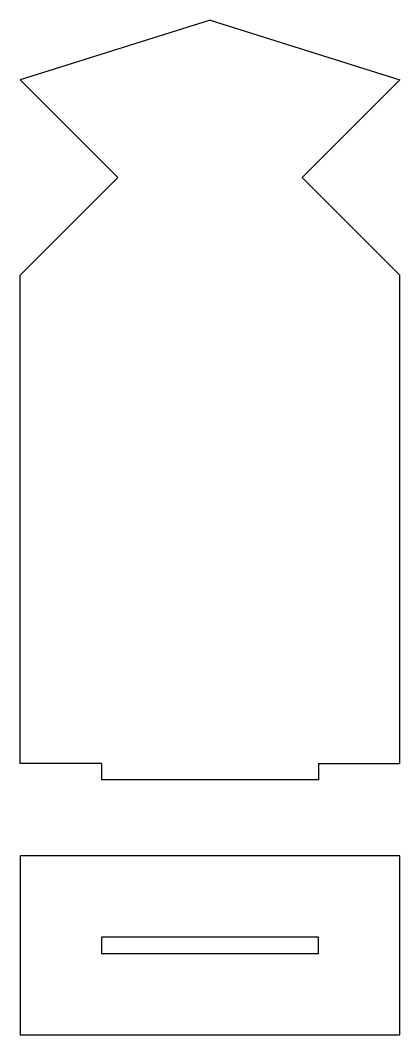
# Model space of a CAD drawing. Header units: millimetres. Extents: x 0 to 70, y 0 to 187.
import ezdxf

# ---------------------------------------------------------------- set-up
doc = ezdxf.new("R2010")
doc.units = ezdxf.units.MM

msp = doc.modelspace()

# ---------------------------------------------------------------- linework, layer by layer
at = {"color": 1, "ltscale": 0.001}
for p, q in [((35, 187), (0, 176)), ((35, 187), (70, 176)), ((18, 158), (0, 176)), ((52, 158), (70, 176)), ((0, 140), (18, 158)), ((70, 140), (52, 158)), ((0, 50), (0, 140)), ((70, 50), (70, 140)), ((15, 50), (0, 50)), ((15, 50), (15, 47)), ((55, 50), (55, 47)), ((55, 50), (70, 50)), ((55, 47), (15, 47)), ((70, 33), (0, 33)), ((0, 33), (0, 0)), ((70, 0), (70, 33)), ((0, 0), (70, 0))]:
    msp.add_line(p, q, dxfattribs=at)
msp.add_lwpolyline([(15, 15), (55, 15), (55, 18), (15, 18)], close=True, dxfattribs=at)

doc.saveas('drawing.dxf')
